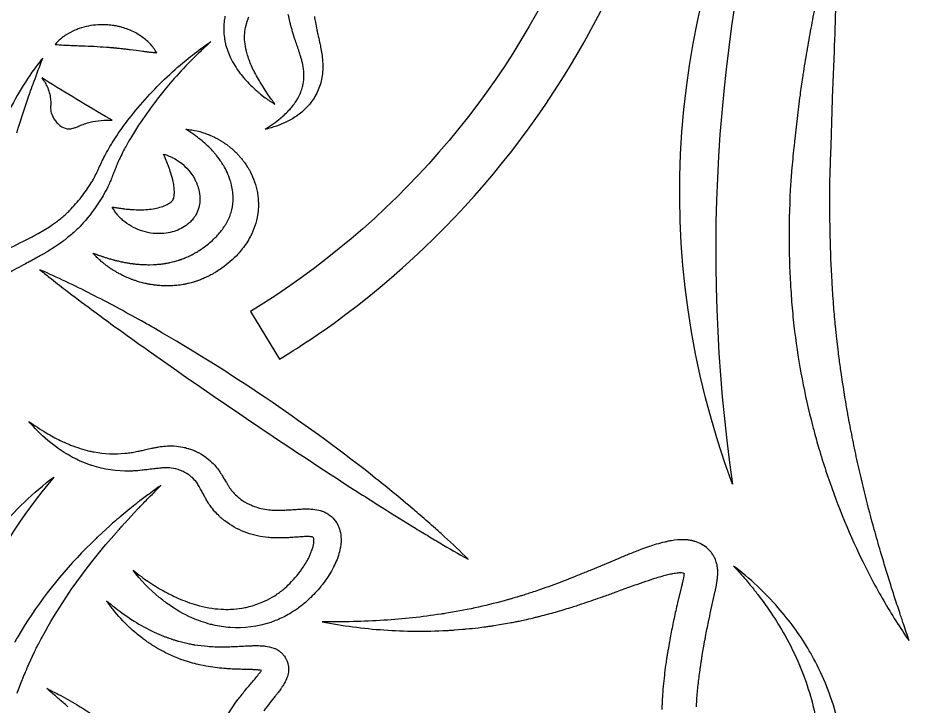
# Model space of a CAD drawing. Header units: millimetres. Extents: x 4236 to 5436, y 1579 to 2339.
# Drawn here: x 4884.3 to 4937.3, y 1995.9 to 2036.8 of the extents above; entities that cross this region are included whole.
import ezdxf

# ---------------------------------------------------------------- set-up
doc = ezdxf.new("R2010")
doc.units = ezdxf.units.MM
doc.layers.add('Default', color=70, linetype='Continuous')

msp = doc.modelspace()

# ---------------------------------------------------------------- linework, layer by layer
at = {"layer": 'Default'}
for points in [[(4926.825, 2009.048, -0.219291), (4929.835, 2050.261, 0.109568)], [(4890.214, 2034.965, -0.007125), (4890.28, 2034.957, -0.000464), (4890.457, 2034.938, -0.001985), (4890.726, 2034.908, -0.004212), (4890.998, 2034.875), (4891.369, 2034.828), (4891.751, 2034.778, -0.001449), (4891.949, 2034.752, 0.002095), (4892.151, 2034.727, 0.003783), (4892.308, 2034.709, 0.00974), (4892.579, 2034.685, 0.031669), (4892.399, 2034.962, 0.060031), (4891.913, 2035.469, 0.045813), (4891.332, 2035.861, 0.034994), (4890.89, 2036.066, 0.020926), (4890.53, 2036.187, 0.014158), (4890.426, 2036.217, 0.006887), (4890.346, 2036.236, 0.005643), (4890.107, 2036.286, 0.004148), (4890.026, 2036.299, 0.014472), (4889.676, 2036.34, 0.032757), (4889.079, 2036.342, 0.069739), (4887.972, 2036.119, 0.01926), (4887.722, 2036.023, 0.038574), (4887.201, 2035.747, 0.01031), (4887.067, 2035.657, 0.019368), (4886.875, 2035.51, 0.048675), (4886.545, 2035.181, 0.002659), (4886.654, 2035.17, 0.01049), (4887.178, 2035.134, 0.003889), (4887.573, 2035.118, -0.001095), (4887.954, 2035.104, -0.002553), (4888.142, 2035.096, -0.009304), (4889.588, 2035.021, -0.001668), (4889.752, 2035.006, -0.002235), (4889.862, 2034.998, -0.007223), (4889.95, 2034.99, -0.000331), (4890.015, 2034.983, 0.004021), (4890.148, 2034.971, -0.005612)], [(4886.274, 2031.496, 0.006057), (4886.273, 2031.434, 0.013238), (4886.274, 2031.358, 0.039124), (4886.294, 2031.197, 0.037661), (4886.341, 2031.034, 0.09347), (4886.649, 2030.525, 0.05157), (4886.844, 2030.348, 0.09925), (4887.243, 2030.171, 0.080175), (4887.475, 2030.166, 0.035888), (4887.605, 2030.194, 0.022501), (4887.737, 2030.238, 0.005746), (4887.807, 2030.266, 0.003329), (4887.916, 2030.311, -0.002345), (4888.032, 2030.36, -0.004443), (4888.126, 2030.398, -0.021531), (4888.458, 2030.512, -0.081016), (4889.767, 2030.676), (4889.933, 2030.67), (4889.789, 2030.753, -0.005419), (4887.831, 2031.909, -0.005369), (4885.914, 2033.096), (4885.75, 2033.2), (4885.858, 2033.038, -0.028893), (4886.018, 2032.765, -0.080719), (4886.256, 2032.034, -0.039053), (4886.28, 2031.712, -0.006504), (4886.279, 2031.633, -0.002693), (4886.276, 2031.559, 0.003347)], [(4894.223, 2022.476, -0.005432), (4894.278, 2022.496, 0.009178), (4894.359, 2022.531, 0.00185), (4894.491, 2022.593, 0.002081), (4894.598, 2022.641, 0.019073), (4894.7, 2022.695, -0.003246), (4894.827, 2022.766, -0.003044), (4894.903, 2022.807, 0.012226), (4895.032, 2022.883, 0.002281), (4895.106, 2022.931, 0.019026), (4895.496, 2023.207, 0.03746), (4896.113, 2023.753, 0.00591), (4896.192, 2023.837, 0.04442), (4896.639, 2024.414, 0.054462), (4896.951, 2025.04, 0.028147), (4897.043, 2025.345, 0.063789), (4897.123, 2026.093, 0.060303), (4897.005, 2026.927, 0.011301), (4896.956, 2027.095, 0.026752), (4896.761, 2027.59, 0.024969), (4896.564, 2027.968, 0.014071), (4896.517, 2028.047, -0.002217), (4896.432, 2028.177, 0.006141), (4896.373, 2028.268, 0.010874), (4896.291, 2028.382), (4896.14, 2028.585, 0.001654), (4896.098, 2028.633, -0.001505), (4896.035, 2028.705, -0.005179), (4895.973, 2028.778, 0.038434), (4895.369, 2029.375, 0.016089), (4895.002, 2029.669, 0.014519), (4894.551, 2029.986, 0.005844), (4894.315, 2030.139, -0.015273), (4894.667, 2030.096, -0.03862), (4895.297, 2029.952, -0.010367), (4895.434, 2029.906, -0.01466), (4895.538, 2029.872, -0.010768), (4895.64, 2029.833, -0.004663), (4895.707, 2029.805, -0.006054), (4895.976, 2029.687, -0.009852), (4896.075, 2029.638, -0.001186), (4896.172, 2029.585, 0.003862), (4896.237, 2029.549), (4896.367, 2029.477, -0.009204), (4896.431, 2029.438, 0.003068), (4896.493, 2029.397, -0.004056), (4896.555, 2029.356, -0.002196), (4896.618, 2029.314, 0.000124), (4896.742, 2029.23), (4896.978, 2029.043, 0.005954), (4897.038, 2028.995, -0.018649), (4897.096, 2028.946), (4897.247, 2028.801, 0.000938), (4897.358, 2028.695, -0.008179), (4897.423, 2028.625, 0.001117), (4897.475, 2028.567, -0.001735), (4897.552, 2028.481, -0.004912), (4897.628, 2028.393, -0.010338), (4897.7, 2028.302, 0.001481), (4897.815, 2028.144), (4897.906, 2028.017), (4897.989, 2027.882, -0.00522), (4898.08, 2027.73, -0.006752), (4898.11, 2027.678, -0.013986), (4898.146, 2027.607, -0.074557), (4898.565, 2026.385, -0.00099), (4898.589, 2026.221, -0.002654), (4898.612, 2026.057, -0.004607), (4898.623, 2025.849, -0.00161), (4898.628, 2025.724), (4898.631, 2025.64), (4898.628, 2025.556), (4898.617, 2025.346, 0.00063), (4898.609, 2025.262, -0.004577), (4898.6, 2025.178, -0.00669), (4898.592, 2025.115, -0.009295), (4898.581, 2025.053, -0.0793), (4898.16, 2023.78, -0.047167), (4897.669, 2023.023, -0.019224), (4897.408, 2022.717, -0.052492), (4896.461, 2021.889, -0.013226), (4896.136, 2021.674, -0.010516), (4895.935, 2021.555, -0.001476), (4895.866, 2021.516, -0.006719), (4895.745, 2021.451, -0.007911), (4895.659, 2021.408, -0.0036), (4895.478, 2021.325, -0.001318), (4895.369, 2021.276, -0.012563), (4895.297, 2021.243, -0.008783), (4895.186, 2021.199, -0.003064), (4895.074, 2021.159, 0.002299), (4894.999, 2021.133, -0.001257), (4894.924, 2021.106, -0.004828), (4894.849, 2021.081, -0.007819), (4894.774, 2021.058, 0.001804), (4894.621, 2021.018, -0.004063), (4894.469, 2020.978, -0.006745), (4894.354, 2020.951, -0.019001), (4894.161, 2020.916, -0.023794), (4893.775, 2020.86, -0.014619), (4893.466, 2020.839, -0.010665), (4893.157, 2020.833, -0.005778), (4892.927, 2020.837, 0.00109), (4892.774, 2020.848, -0.004182), (4892.622, 2020.86, -0.006461), (4892.509, 2020.871, -0.009472), (4892.396, 2020.886, -0.00798), (4892.321, 2020.899, 0.000534), (4892.171, 2020.923, -0.001678), (4892.097, 2020.935, -0.002984), (4892.023, 2020.948, -0.003889), (4891.949, 2020.965, -0.002258), (4891.876, 2020.982, -0.001503), (4891.73, 2021.018), (4891.585, 2021.055), (4891.443, 2021.099, -0.001926), (4891.266, 2021.156, -0.002953), (4891.16, 2021.192, -0.006132), (4891.091, 2021.218, -0.003298), (4891.022, 2021.246, 0.00072), (4890.886, 2021.302, 0.001299), (4890.733, 2021.366, -0.015881), (4890.617, 2021.421, 0.002354), (4890.486, 2021.487, -0.003185), (4890.356, 2021.553, -0.005881), (4890.259, 2021.605, -0.009009), (4890.165, 2021.659, -0.007707), (4890.103, 2021.698, 0.001141), (4890.041, 2021.736, -0.001209), (4889.948, 2021.793, -0.002525), (4889.856, 2021.85, -0.004283), (4889.768, 2021.913, -0.002108), (4889.68, 2021.976, -0.000437), (4889.622, 2022.018, -0.01264), (4889.534, 2022.081, -0.009104), (4889.45, 2022.147, -0.005621), (4889.367, 2022.216, -0.002175), (4889.285, 2022.286, 0.00223), (4889.177, 2022.379, -0.013257), (4889.022, 2022.526, -0.005594), (4888.922, 2022.627, -0.003034), (4888.825, 2022.73, -0.000875), (4888.777, 2022.782, -0.006864), (4888.878, 2022.747, -0.00383), (4888.977, 2022.711, 0.000062), (4889.108, 2022.663, 0.003651), (4889.206, 2022.627, 0.006536), (4889.305, 2022.594, -0.002791), (4889.371, 2022.573, -0.001402), (4889.566, 2022.509, 0.003839), (4889.663, 2022.477, 0.006767), (4889.761, 2022.448, 0.006216), (4889.827, 2022.431, -0.000671), (4889.958, 2022.394, -0.001947), (4890.022, 2022.376, -0.003042), (4890.087, 2022.357, 0.003338), (4890.152, 2022.341, 0.001756), (4890.217, 2022.326, -0.000542), (4890.348, 2022.297, 0.010396), (4890.477, 2022.266, 0.006608), (4890.607, 2022.24, 0.00282), (4890.737, 2022.217, 0.000278), (4890.866, 2022.194, 0.009339), (4890.962, 2022.177, 0.001935), (4891.06, 2022.164, -0.002503), (4891.124, 2022.156, -0.003045), (4891.189, 2022.148, 0.001887), (4891.285, 2022.135, 0.006654), (4891.381, 2022.124, -0.004139), (4891.445, 2022.12, -0.002385), (4891.51, 2022.115, -0.001464), (4891.637, 2022.105), (4891.764, 2022.095), (4891.892, 2022.093, -0.001913), (4892.05, 2022.091, -0.005466), (4892.144, 2022.088), (4892.395, 2022.097, 0.002951), (4892.473, 2022.099, 0.00616), (4892.535, 2022.102, 0.012109), (4892.643, 2022.113, -0.004494), (4892.704, 2022.12, -0.002738), (4892.766, 2022.125, -0.001907), (4892.888, 2022.136, 0.007317), (4892.979, 2022.149, 0.002302), (4893.07, 2022.164, -0.004102), (4893.13, 2022.173, 0.001422), (4893.265, 2022.196, 0.014664), (4893.368, 2022.219), (4893.603, 2022.272, 0.009634), (4893.69, 2022.296, 0.002), (4893.832, 2022.339, 0.015157), (4893.918, 2022.364, 0.007282), (4893.974, 2022.382, 0.004992), (4894.03, 2022.403, 0.003854), (4894.168, 2022.455, -0.003091)], [(4895.151, 2025.935, -0.021405), (4895.147, 2025.873, -0.055467), (4895.086, 2025.489, -0.060981), (4894.904, 2025.045, -0.027647), (4894.811, 2024.901, -0.017645), (4894.727, 2024.792, -0.012142), (4894.638, 2024.691, -0.026488), (4894.449, 2024.516, -0.018696), (4894.331, 2024.425, -0.088966), (4893.508, 2024.04, -0.041575), (4893.011, 2023.95, -0.097566), (4891.753, 2024.078, -0.092356), (4890.687, 2024.628, -0.019818), (4890.464, 2024.819, 0.002473), (4890.412, 2024.871, -0.003337), (4890.323, 2024.962, -0.00793), (4890.263, 2025.031, -0.061551), (4889.934, 2025.51, -0.002216), (4890.218, 2025.471, 0.001544), (4890.488, 2025.433, 0.003789), (4890.684, 2025.408, 0.006313), (4890.875, 2025.388, 0.00574), (4891, 2025.377, 0.036598), (4891.939, 2025.366, 0.023216), (4892.366, 2025.414, 0.023314), (4892.759, 2025.499, 0.040484), (4893.123, 2025.63, 0.029466), (4893.297, 2025.722, 0.018521), (4893.369, 2025.769, 0.033248), (4893.531, 2025.922, 0.029525), (4893.592, 2026.052, 0.026851), (4893.611, 2026.136, 0.023468), (4893.626, 2026.253, 0.02646), (4893.631, 2026.455, 0.028549), (4893.606, 2026.756, 0.021423), (4893.532, 2027.135, 0.023349), (4893.382, 2027.651, 0.008967), (4893.32, 2027.829, 0.003381), (4893.275, 2027.95, 0.001604), (4893.204, 2028.134), (4893.101, 2028.386, -0.001218), (4893.06, 2028.482, -0.006545), (4893.019, 2028.582, -0.006812), (4892.993, 2028.651, -0.01249), (4893.081, 2028.628, -0.008328), (4893.202, 2028.59, -0.002034), (4893.272, 2028.567, -0.013195), (4893.389, 2028.518, -0.006243), (4893.471, 2028.48, -0.00299), (4893.537, 2028.449, -0.040076), (4893.942, 2028.201, -0.008461), (4894.03, 2028.134, -0.098475), (4894.82, 2027.213, -0.002811), (4894.875, 2027.106, -0.007121), (4894.919, 2027.015, -0.011388), (4894.96, 2026.921, 0.001171), (4894.99, 2026.844, -0.005164), (4895.019, 2026.765, -0.007698), (4895.039, 2026.705, -0.019821), (4895.068, 2026.602, 0.002022), (4895.089, 2026.518, -0.00557), (4895.109, 2026.433, -0.005045), (4895.12, 2026.366, -0.003418), (4895.135, 2026.253, -0.011889), (4895.144, 2026.185, -0.006654), (4895.149, 2026.067, 0.00409), (4895.151, 2025.995, -0.002361)], [(4908.247, 2007.209, 0.001547), (4907.881, 2007.523, 0.009308), (4905.268, 2009.657, 0.018043), (4899.039, 2014.19, 0.017921), (4892.506, 2018.273, 0.002162), (4891.668, 2018.747, 0.010257), (4888.693, 2020.342, 0.014903), (4885.635, 2021.79, 0.003698), (4886.201, 2021.334, 0.004318), (4887.155, 2020.593, 0.003791), (4888.695, 2019.435, 0.002413), (4889.858, 2018.582, 0.002187), (4891.808, 2017.182, 0.005339), (4898.114, 2012.821, 0.006078), (4904.514, 2008.598, 0.001258), (4905.729, 2007.825, 0.003655), (4907.768, 2006.553, 0.001027), (4908.591, 2006.053, 0.002729), (4909.418, 2005.558, 0.008275), (4911.096, 2004.596, 0.011245), (4909.692, 2005.928, 0.003147), (4909.154, 2006.414, 0.003502)], [(4894.81, 2011.041, -0.009561), (4894.868, 2011.015, -0.006593), (4894.926, 2010.988, -0.00364), (4894.983, 2010.96, -0.001812), (4895.058, 2010.922), (4895.209, 2010.844), (4895.357, 2010.75), (4895.504, 2010.654), (4895.644, 2010.543, -0.043232), (4896.029, 2010.173, -0.040772), (4896.429, 2009.635, -0.008576), (4896.508, 2009.505, 0.002016), (4896.721, 2009.145, 0.005339), (4896.82, 2008.984, 0.00927), (4896.918, 2008.835, 0.01919), (4897.05, 2008.656, 0.074281), (4897.678, 2008.086, 0.049001), (4898.212, 2007.794, 0.019739), (4898.469, 2007.696, 0.058726), (4899.353, 2007.518, 0.015014), (4899.648, 2007.502, 0.011923), (4899.954, 2007.502, 0.008969), (4900.27, 2007.515, 0.001499), (4900.334, 2007.519, 0.002982), (4900.466, 2007.526, 0.001483), (4900.874, 2007.554, -0.005337), (4901.165, 2007.571, -0.008456), (4901.479, 2007.58, -0.004412), (4901.604, 2007.578, -0.008093), (4901.736, 2007.573, -0.04526), (4902.227, 2007.504, -0.016519), (4902.395, 2007.454, -0.006752), (4902.482, 2007.422, -0.001383), (4902.584, 2007.378, -0.030338), (4902.688, 2007.324, -0.01025), (4902.805, 2007.254, -0.007017), (4902.917, 2007.168, -0.026237), (4903.024, 2007.074, -0.007053), (4903.121, 2006.971, -0.084836), (4903.407, 2006.491, -0.056653), (4903.52, 2006.059, -0.059486), (4903.532, 2005.51, -0.01477), (4903.511, 2005.343, -0.006795), (4903.496, 2005.251, -0.031736), (4903.387, 2004.82, -0.015406), (4903.303, 2004.58, -0.024508), (4903.12, 2004.168, -0.008852), (4903.028, 2003.991, -0.037453), (4902.474, 2003.143, -0.007546), (4902.332, 2002.962, -0.035108), (4901.655, 2002.235, -0.007123), (4901.486, 2002.081, -0.023861), (4900.946, 2001.649, -0.022666), (4900.488, 2001.349, -0.035065), (4899.721, 2000.975, -0.013763), (4899.361, 2000.84, -0.098775), (4896.959, 2000.528, -0.039838), (4895.923, 2000.685, -0.006074), (4895.779, 2000.721, -0.040208), (4894.671, 2001.111, -0.047353), (4893.296, 2001.895, -0.019233), (4892.73, 2002.324, -0.059701), (4891.174, 2003.934, 0.01034), (4891.667, 2003.554, 0.012476), (4892.061, 2003.277, 0.022624), (4892.99, 2002.705, 0.021685), (4893.833, 2002.283, 0.035442), (4894.952, 2001.873, 0.055935), (4896.41, 2001.619, 0.02433), (4896.978, 2001.614, 0.032305), (4897.66, 2001.687, 0.012924), (4897.964, 2001.747, 0.022705), (4898.381, 2001.862, 0.017235), (4898.786, 2002.009, 0.003907), (4898.9, 2002.055, 0.028582), (4899.445, 2002.331, 0.019851), (4899.75, 2002.524, 0.016194), (4900.013, 2002.72, 0.005603), (4900.131, 2002.815, 0.019239), (4900.491, 2003.147, 0.048076), (4901.308, 2004.145, 0.031654), (4901.637, 2004.716, 0.01131), (4901.732, 2004.926, 0.024632), (4901.847, 2005.235, 0.024196), (4901.899, 2005.431, 0.0152), (4901.916, 2005.525, 0.031562), (4901.93, 2005.672, 0.024399), (4901.924, 2005.797, 0.01332), (4901.92, 2005.816, 0.294648), (4901.775, 2005.923, 0.010116), (4901.671, 2005.932, 0.014105), (4901.49, 2005.936, 0.006435), (4901.374, 2005.933, 0.006452), (4901.188, 2005.923, 0.003164), (4900.991, 2005.909, -0.002213), (4900.574, 2005.878, -0.002594), (4900.43, 2005.869, -0.013002), (4899.831, 2005.852, -0.010064), (4899.481, 2005.862, -0.011075), (4899.205, 2005.882, -0.028288), (4898.567, 2005.978, -0.033846), (4897.933, 2006.156, -0.068291), (4896.766, 2006.77), (4896.63, 2006.866, -0.009593), (4896.564, 2006.919, 0.001314), (4896.499, 2006.973, 0.000984), (4896.402, 2007.055, -0.00403), (4896.354, 2007.096, -0.008277), (4896.307, 2007.139, -0.017401), (4896.246, 2007.199, -0.026898), (4895.984, 2007.481, -0.017413), (4895.802, 2007.714, -0.017726), (4895.618, 2007.987, -0.009712), (4895.497, 2008.19, -0.006283), (4895.387, 2008.387, -0.002012), (4895.255, 2008.635, 0.001027), (4895.194, 2008.749, 0.007791), (4895.105, 2008.909, 0.021693), (4894.958, 2009.139, 0.052804), (4894.701, 2009.437, 0.032884), (4894.528, 2009.577, 0.038171), (4894.212, 2009.767, 0.020853), (4893.993, 2009.867, 0.070379), (4893.434, 2010.005, 0.027423), (4893.156, 2010.018, 0.01869), (4892.858, 2010.007, 0.007067), (4892.669, 2009.99, 0.00523), (4892.407, 2009.961, 0.000175), (4891.997, 2009.909, -0.00384), (4891.713, 2009.876, -0.014666), (4891.202, 2009.834, -0.008902), (4890.979, 2009.826, -0.084792), (4888.716, 2010.158, -0.002907), (4888.646, 2010.182, -0.020641), (4888.036, 2010.421, -0.019433), (4887.581, 2010.644, -0.033075), (4886.613, 2011.252, -0.043963), (4885.348, 2012.367, -0.01307), (4884.974, 2012.779, 0.020643), (4886.014, 2012.099, 0.0191), (4886.85, 2011.644, 0.016474), (4887.465, 2011.374, 0.039364), (4888.599, 2011.015, 0.010313), (4888.855, 2010.963, 0.07369), (4890.709, 2010.884, 0.006915), (4890.899, 2010.905, 0.011588), (4891.215, 2010.955, 0.007492), (4891.535, 2011.018, 0.002974), (4891.796, 2011.074, 0.000871), (4891.929, 2011.104, -0.00181), (4892.27, 2011.18, -0.005017), (4892.484, 2011.225, -0.008196), (4892.706, 2011.264, -0.019801), (4893.095, 2011.312, -0.073038), (4894.143, 2011.253, -0.023968), (4894.433, 2011.177, 0.002991), (4894.516, 2011.154), (4894.594, 2011.124), (4894.751, 2011.063, -0.01251)]]:
    msp.add_lwpolyline(points, format="xyb", close=True, dxfattribs=at)
for points in [[(4917.227, 2041.151, -0.152831), (4898.166, 2019.31), (4899.873, 2016.478, 0.020097), (4903.125, 2018.623, 0.133303), (4920.328, 2039.99, 0.076722)], [(4931.764, 2037.674, 0.001779), (4931.506, 2036.306, 0.002557), (4931.26, 2034.937, 0.004087), (4931.142, 2034.249, 0.002118), (4931.033, 2033.558, 0.00031), (4930.98, 2033.212, 0.002106), (4930.902, 2032.693, 0.00457), (4930.831, 2032.172, 0.003717), (4930.657, 2030.781), (4930.508, 2029.404, 0.000619), (4930.47, 2029.059, 0.001952), (4930.396, 2028.365, 0.003345), (4930.329, 2027.664, 0.007548), (4930.25, 2026.599, 0.001046), (4930.24, 2026.42, 0.002575), (4930.226, 2026.151, 0.004071), (4930.216, 2025.88), (4930.197, 2025.175, 0.002681), (4930.187, 2024.648, 0.00308), (4930.182, 2023.767, 0.013392), (4930.262, 2020.941, 0.006825), (4930.363, 2019.526, 0.007672), (4930.511, 2018.112, 0.016761), (4930.952, 2015.306, 0.016826), (4931.575, 2012.542, 0.000784), (4931.666, 2012.2, 0.002521), (4931.805, 2011.688, 0.004539), (4931.95, 2011.178, 0.006579), (4932.372, 2009.828, 0.03372), (4934.486, 2004.603, 0.018219), (4935.805, 2002.123, 0.022387), (4937.312, 1999.759, 0.001297), (4937.286, 1999.843, 0.004359), (4937.149, 2000.259, 0.000385), (4936.981, 2000.754, -0.003214), (4936.871, 2001.085, -0.001436), (4936.76, 2001.415, -0.001385), (4936.436, 2002.404, -0.001044), (4936.226, 2003.064, -0.002484), (4935.918, 2004.053, -0.003868), (4935.622, 2005.044, -0.003895), (4935.245, 2006.365, -0.013242), (4934.251, 2010.346, -0.006781), (4933.97, 2011.68, -0.005242), (4933.71, 2013.015, -0.000921), (4933.651, 2013.35, -0.007558), (4933.274, 2015.696, -0.001728), (4933.159, 2016.536, -0.003756), (4933.095, 2017.04), (4933.015, 2017.711, -0.000702), (4932.971, 2018.13, -0.002786), (4932.946, 2018.382, -0.000704), (4932.929, 2018.55, -0.006012), (4932.827, 2019.729, -0.006165), (4932.737, 2021.081, -0.0082), (4932.629, 2023.799, -0.001114), (4932.624, 2023.969, -0.002096), (4932.614, 2024.481, 0.000524), (4932.603, 2025.164), (4932.596, 2025.846, -0.000963), (4932.595, 2026.179, -0.003176), (4932.598, 2026.513, -0.001618), (4932.603, 2026.849, -0.002576), (4932.621, 2027.526, -0.001582), (4932.682, 2029.245, 0.002617), (4932.707, 2029.943, 0.000258), (4932.744, 2031.322, -0.002424), (4932.767, 2032.009), (4932.817, 2033.385), (4932.873, 2034.765, 0.0042), (4932.969, 2037.542, 0.00136)], [(4896.638, 2036.854, 0.012679), (4896.611, 2036.682, 0.002399), (4896.601, 2036.621, 0.009638), (4896.59, 2036.535), (4896.574, 2036.334, 0.05829), (4896.619, 2035.484, 0.013368), (4896.667, 2035.241, 0.016629), (4896.729, 2035.005, 0.020246), (4896.807, 2034.776, 0.023887), (4896.972, 2034.382, 0.05092), (4897.525, 2033.48, 0.01696), (4897.809, 2033.133, 0.032084), (4898.528, 2032.422, -0.00035), (4898.627, 2032.337, 0.001651), (4898.693, 2032.28, 0.003068), (4898.76, 2032.225), (4899.035, 2032.014, 0.017776), (4899.317, 2031.815, 0.006344), (4899.606, 2031.627, 0.005896), (4899.409, 2031.909), (4899.31, 2032.047), (4899.215, 2032.188), (4899.025, 2032.467), (4898.845, 2032.75, -0.007432), (4898.631, 2033.105, -0.012837), (4898.395, 2033.535, -0.014679), (4898.222, 2033.898, -0.037311), (4897.953, 2034.629, -0.036811), (4897.833, 2035.21, -0.039594), (4897.807, 2035.706, -0.047052), (4897.865, 2036.182), (4897.894, 2036.316, -0.007205), (4897.912, 2036.383, 0.005476), (4897.932, 2036.45, -0.007127), (4897.957, 2036.534, -0.003329), (4897.999, 2036.652, 0.001063), (4898.024, 2036.72, -0.006635), (4898.063, 2036.822, -0.002844)], [(4901.957, 2036.845, 0.001341), (4901.972, 2036.735, 0.005922), (4901.982, 2036.668), (4902.016, 2036.493, 0.003322), (4902.102, 2036.052, 0.006529), (4902.161, 2035.783, -0.001445), (4902.265, 2035.317, -0.004554), (4902.326, 2035.025, -0.029234), (4902.441, 2034.202, -0.011926), (4902.454, 2033.933, -0.016558), (4902.451, 2033.659, -0.025989), (4902.42, 2033.328, -0.064509), (4902.187, 2032.472, -0.035496), (4901.991, 2032.081, -0.029303), (4901.75, 2031.723, -0.062693), (4901.125, 2031.09, -0.042496), (4900.492, 2030.672, -0.062447), (4899.215, 2030.182, -0.008074), (4899.027, 2030.139, 0.012361), (4899.501, 2030.46, 0.017622), (4899.947, 2030.803, 0.014469), (4900.223, 2031.046, 0.01915), (4900.507, 2031.338, 0.019523), (4900.704, 2031.577, 0.012676), (4900.795, 2031.7, 0.003403), (4900.831, 2031.753, 0.002502), (4900.903, 2031.86, 0.001609), (4900.967, 2031.971, 0.004273), (4900.998, 2032.026, 0.006917), (4901.028, 2032.082, 0.009577), (4901.064, 2032.158, 0.013771), (4901.147, 2032.347, 0.033595), (4901.251, 2032.656, 0.015696), (4901.278, 2032.774, 0.02345), (4901.321, 2033.048, 0.035362), (4901.336, 2033.401, 0.023036), (4901.314, 2033.679, 0.018872), (4901.269, 2033.959, 0.004613), (4901.252, 2034.04, 0.011348), (4901.203, 2034.244, 0.007467), (4901.144, 2034.45, 0.003242), (4901.093, 2034.618, 0.001068), (4901.066, 2034.702, 0.003739), (4901.01, 2034.873, 0.002089), (4900.95, 2035.047, 0.001092), (4900.826, 2035.405, -0.008128), (4900.764, 2035.591, -0.002783), (4900.735, 2035.686, -0.003974), (4900.596, 2036.165), (4900.54, 2036.358, -0.004449), (4900.517, 2036.455, 0.000664), (4900.494, 2036.554, -0.003213), (4900.471, 2036.652, -0.001742), (4900.45, 2036.751, 0.000329), (4900.407, 2036.948, -0.016133)], [(4883.338, 2022.829, -0.001073), (4884.815, 2023.566), (4885.174, 2023.753, 0.001402), (4885.308, 2023.824, 0.006542), (4885.462, 2023.908, 0.004314), (4885.526, 2023.945), (4885.871, 2024.141), (4886.202, 2024.349, 0.015864), (4886.675, 2024.682, 0.024429), (4887.191, 2025.11, 0.01228), (4887.399, 2025.31, 0.024572), (4888.105, 2026.117, 0.013399), (4888.4, 2026.512, 0.015614), (4888.692, 2026.959, 0.009037), (4888.813, 2027.167, 0.010959), (4888.992, 2027.514, 0.003679), (4889.079, 2027.694, 0.002497), (4889.165, 2027.88, -0.001213), (4889.254, 2028.07, -0.002608), (4889.345, 2028.262, -0.009154), (4889.539, 2028.646, -0.010863), (4889.803, 2029.116, -0.0094), (4889.972, 2029.39, -0.016616), (4890.633, 2030.352, -0.005769), (4890.949, 2030.773, -0.017628), (4892.03, 2032.062, -0.019904), (4893.206, 2033.257, -0.018125), (4894.465, 2034.356, -0.013454), (4895.461, 2035.11, -0.005921), (4895.803, 2035.347, 0.003359), (4895.346, 2034.923, 0.010901), (4894.606, 2034.199, 0.017343), (4893.485, 2032.989, 0.004308), (4893.088, 2032.517, 0.011169), (4892.451, 2031.712, 0.016118), (4891.508, 2030.374, 0.009153), (4891.022, 2029.596, 0.011432), (4890.672, 2028.981, 0.011719), (4890.444, 2028.535, 0.00542), (4890.317, 2028.265, 0.007546), (4890.199, 2027.991, 0.003291), (4890.123, 2027.805, 0.001885), (4890.049, 2027.615, 0.000599), (4890.011, 2027.519, -0.001437), (4889.935, 2027.324, -0.006542), (4889.812, 2027.025, -0.011087), (4889.676, 2026.723, -0.018766), (4889.389, 2026.187, -0.006671), (4889.247, 2025.951, -0.041545), (4888.197, 2024.552, -0.023778), (4887.726, 2024.077, -0.022034), (4887.13, 2023.576, -0.007925), (4886.864, 2023.378), (4886.502, 2023.13), (4886.134, 2022.903, -0.007413), (4885.996, 2022.818, -0.002919), (4885.904, 2022.765, -0.001412), (4885.765, 2022.685, 0.00111), (4885.673, 2022.633, -0.00082), (4885.535, 2022.553, -0.00201), (4885.396, 2022.476, -0.002823), (4884.661, 2022.075, 0.00004), (4883.566, 2021.49, 0.004152)], [(4884.269, 2029.916, -0.001806), (4884.352, 2030.195, -0.011613), (4884.984, 2032.135, -0.001623), (4885.082, 2032.412, -0.00258), (4885.282, 2032.964, -0.001473), (4885.801, 2034.355, 0.017811), (4885.166, 2033.523, 0.053494), (4883.356, 2030.248, 0.001866)], [(4883.135, 2006.304, -0.025288), (4884.717, 2007.983, -0.030368), (4886.462, 2009.473, 0.065429), (4881.634, 2001.911, 0.074711)], [(4884.29, 1996.631), (4884.547, 1997.328, -0.003902), (4884.599, 1997.458, -0.003106), (4884.688, 1997.673, 0.002562), (4884.797, 1997.93, 0.002208), (4884.832, 1998.016, 0.00356), (4884.868, 1998.102, -0.002586), (4884.921, 1998.232, -0.008767), (4884.977, 1998.359), (4885.313, 1999.078, -0.002507), (4885.353, 1999.163, -0.003192), (4885.384, 1999.226, -0.011613), (4885.459, 1999.371, -0.006631), (4885.807, 2000.034, -0.043175), (4888.724, 2004.433), (4889.444, 2005.319), (4889.564, 2005.467), (4890.192, 2006.185, 0.003914), (4890.318, 2006.329, -0.002831), (4890.506, 2006.546, -0.003071), (4890.57, 2006.618, -0.009634), (4890.7, 2006.757), (4891.223, 2007.317), (4891.484, 2007.599, -0.001514), (4891.549, 2007.67, -0.004544), (4891.648, 2007.774, -0.006969), (4891.749, 2007.877, -0.001065), (4892.018, 2008.151, 0.000782), (4892.424, 2008.562, 0.003439), (4892.827, 2008.977, 0.001281), (4892.671, 2008.864, 0.002351), (4892.205, 2008.522, -0.000832), (4891.583, 2008.062, 0.007195), (4891.505, 2008.004, 0.00686), (4891.392, 2007.915, 0.001681), (4891.28, 2007.823), (4890.98, 2007.579), (4890.382, 2007.087, 0.005025), (4890.306, 2007.026, 0.008375), (4890.123, 2006.868, 0.003327), (4889.799, 2006.576), (4889.08, 2005.924, 0.00685), (4889.027, 2005.874, 0.001691), (4888.941, 2005.788), (4888.115, 2004.964, 0.059631), (4884.32, 1999.988, 0.002943), (4884.127, 1999.643, 0.013805)], [(4924.673, 1995.813, -0.003208), (4924.684, 1996.031, -0.004376), (4924.697, 1996.249, -0.006023), (4924.731, 1996.684, -0.009083), (4924.828, 1997.56, -0.002921), (4924.887, 1998.001, -0.000399), (4924.918, 1998.222, -0.001172), (4924.95, 1998.443, -0.002323), (4924.984, 1998.664, -0.003456), (4925.02, 1998.885), (4925.093, 1999.328), (4925.173, 1999.771, -0.001469), (4925.214, 1999.992, -0.004867), (4925.391, 2000.874, -0.002229), (4925.533, 2001.536), (4925.732, 2002.433), (4925.789, 2002.696, -0.000409), (4925.808, 2002.785, 0.002748), (4925.82, 2002.845, 0.00461), (4925.838, 2002.939, -0.000754), (4925.856, 2003.033, 0.002936), (4925.868, 2003.097, 0.005073), (4925.879, 2003.163), (4925.905, 2003.336, 0.013461), (4925.918, 2003.445), (4925.933, 2003.612, 0.011912), (4925.938, 2003.683), (4925.939, 2003.776, 0.000081), (4925.939, 2003.846, 0.009318), (4925.936, 2003.964, 0.012831), (4925.905, 2004.217, 0.005662), (4925.887, 2004.299, 0.002333), (4925.852, 2004.422, 0.009678), (4925.8, 2004.574, 0.002104), (4925.758, 2004.665, 0.018385), (4925.712, 2004.756, 0.034205), (4925.59, 2004.946, 0.008995), (4925.532, 2005.02, 0.005252), (4925.472, 2005.093, 0.008248), (4925.431, 2005.137, 0.108191), (4924.703, 2005.609, 0.001533), (4924.604, 2005.64, 0.00492), (4924.528, 2005.662, 0.008392), (4924.454, 2005.682, 0.010363), (4924.393, 2005.696, 0.020657), (4924.311, 2005.71, 0.000113), (4924.205, 2005.727, 0.007363), (4924.125, 2005.737), (4923.952, 2005.747, 0.05011), (4923.186, 2005.691, 0.009148), (4922.982, 2005.653, 0.00528), (4922.785, 2005.61, 0.013934), (4922.287, 2005.475, 0.008949), (4921.815, 2005.323, 0.006928), (4921.359, 2005.16, 0.00691), (4920.696, 2004.902, 0.002024), (4920.049, 2004.636), (4918.352, 2003.929, -0.002493), (4917.721, 2003.668, -0.005683), (4916.668, 2003.253, -0.002563), (4916.033, 2003.016, -0.004407), (4915.397, 2002.788, -0.004095), (4914.971, 2002.643, -0.005044), (4914.65, 2002.539, -0.001703), (4914.328, 2002.439, 0.001242), (4914.113, 2002.372, 0.00227), (4914.005, 2002.341, 0.002207), (4913.681, 2002.246, -0.002979), (4913.465, 2002.183, -0.006317), (4913.248, 2002.124, -0.027385), (4909.714, 2001.364, -0.001642), (4909.489, 2001.328, -0.022179), (4906.093, 2000.961, -0.019056), (4902.416, 2000.876, 0.03192), (4906.09, 2000.388, 0.030734), (4909.821, 2000.359, 0.005275), (4910.055, 2000.371, 0.006774), (4910.288, 2000.388), (4910.756, 2000.425, 0.001784), (4910.989, 2000.447, 0.003419), (4911.689, 2000.521, 0.002533), (4912.155, 2000.58, 0.003427), (4912.388, 2000.612, 0.005589), (4912.62, 2000.649), (4913.085, 2000.722), (4913.548, 2000.806, 0.006363), (4913.895, 2000.87, 0.002147), (4914.126, 2000.918, 0.00008), (4914.472, 2000.99, 0.001198), (4914.931, 2001.097, 0.0023), (4915.16, 2001.151, 0.004149), (4915.389, 2001.209, 0.006751), (4916.299, 2001.453, 0.008124), (4917.199, 2001.723, 0.003495), (4917.867, 2001.938, 0.004298), (4918.971, 2002.315, 0.001061), (4919.19, 2002.392, 0.001888), (4919.843, 2002.628, -0.000968), (4920.706, 2002.943, -0.00304), (4921.348, 2003.172, -0.004901), (4921.982, 2003.388, -0.004478), (4922.398, 2003.52, -0.002786), (4922.553, 2003.566, -0.009183), (4922.907, 2003.663, -0.011437), (4923.201, 2003.73, -0.009233), (4923.342, 2003.757, -0.013507), (4923.522, 2003.782, -0.012598), (4923.647, 2003.794, -0.019454), (4923.778, 2003.797, -0.163223), (4923.939, 2003.751), (4923.929, 2003.657, 0.003043), (4923.918, 2003.596), (4923.898, 2003.484, -0.00147), (4923.862, 2003.31, -0.005951), (4923.846, 2003.234, -0.001829), (4923.815, 2003.101), (4923.764, 2002.886), (4923.547, 2001.99, 0.00617), (4923.341, 2001.073, 0.004557), (4923.154, 2000.15), (4923.068, 1999.687), (4922.988, 1999.222, 0.001686), (4922.968, 1999.106, 0.002824), (4922.93, 1998.873, 0.001736), (4922.893, 1998.639, 0.000721), (4922.841, 1998.287, 0.004944), (4922.765, 1997.696, 0.014419), (4922.646, 1996.378, 0.004147), (4922.633, 1996.136, 0.003147), (4922.623, 1995.894, 0.002092), (4922.615, 1995.654, 0.001039)], [(4933.013, 1995.251, 0.05879), (4931.635, 1998.701, 0.011057), (4931.291, 1999.303, 0.044005), (4929.534, 2001.709, 0.052556), (4926.885, 2004.182, -0.001284), (4927.037, 2004.016, -0.003423), (4927.339, 2003.683, -0.003751), (4927.561, 2003.43, -0.012524), (4928.061, 2002.825, -0.006774), (4928.471, 2002.295, -0.01553), (4929.115, 2001.388, -0.019342), (4929.928, 2000.07, -0.029686), (4930.798, 1998.296, -0.053891), (4931.8, 1994.977)], [(4896.254, 1994.445, -0.034944), (4897.412, 1996.246, -0.0085), (4897.822, 1996.767, -0.004085), (4898.072, 1997.069, 0.00172), (4898.478, 1997.552, 0.005338), (4898.696, 1997.82, 0.018309), (4898.812, 1997.978, 0.019395), (4898.699, 1997.996, 0.010555), (4898.569, 1998.01, 0.007052), (4898.429, 1998.02, 0.003833), (4898.312, 1998.027, 0.001507), (4898.253, 1998.029), (4897.757, 1998.043, -0.001959), (4897.371, 1998.055, -0.003996), (4896.978, 1998.072, -0.003799), (4896.714, 1998.088, -0.024846), (4895.65, 1998.213, -0.015109), (4895.055, 1998.33, -0.014847), (4894.597, 1998.449, -0.044952), (4893.097, 1999.037, -0.016236), (4892.629, 1999.292, -0.001854), (4892.458, 1999.395, -0.006434), (4892.29, 1999.5, -0.006626), (4892.18, 1999.574, -0.010652), (4891.988, 1999.703, -0.002957), (4891.908, 1999.761, -0.002367), (4891.801, 1999.838, -0.000753), (4891.749, 1999.878, -0.006132), (4891.44, 2000.122, -0.013398), (4891.092, 2000.42, -0.007718), (4890.949, 2000.554, -0.03701), (4889.987, 2001.602, -0.014577), (4889.603, 2002.116, 0.016418), (4890.505, 2001.411, 0.016129), (4891.233, 2000.918, 0.031182), (4892.425, 2000.263, 0.015619), (4892.986, 2000.021, 0.005465), (4893.157, 1999.956, 0.003278), (4893.328, 1999.894, 0.001209), (4893.442, 1999.854, -0.002904), (4893.5, 1999.836, -0.001367), (4893.672, 1999.781, 0.004022), (4893.758, 1999.754, 0.00705), (4893.845, 1999.729, 0.006478), (4893.904, 1999.715), (4894.136, 1999.652), (4894.37, 1999.599, 0.012295), (4894.633, 1999.544, 0.004872), (4894.78, 1999.518, 0.001597), (4894.839, 1999.508, 0.018787), (4895.609, 1999.417, 0.005033), (4895.788, 1999.405, 0.011413), (4896.267, 1999.387, 0.00409), (4896.508, 1999.386, 0.002854), (4896.75, 1999.388, 0.005526), (4897.116, 1999.399, 0.003524), (4897.487, 1999.416, 0.001161), (4897.738, 1999.43, -0.006022), (4898.192, 1999.45, -0.000727), (4898.258, 1999.453, -0.002479), (4898.394, 1999.456, -0.009256), (4898.641, 1999.455, -0.009278), (4898.827, 1999.448, -0.002591), (4898.905, 1999.443, -0.008279), (4899.026, 1999.431, -0.061331), (4899.539, 1999.31, -0.015948), (4899.618, 1999.278, -0.007168), (4899.702, 1999.237, -0.001361), (4899.756, 1999.209, -0.00148), (4899.856, 1999.144, -0.03427), (4899.981, 1999.045, -0.02877), (4900.06, 1998.97, -0.01368), (4900.109, 1998.914, -0.01175), (4900.179, 1998.826, -0.004474), (4900.248, 1998.717, -0.027265), (4900.321, 1998.569, -0.043296), (4900.387, 1998.372, -0.055266), (4900.424, 1998.082, -0.025947), (4900.42, 1997.971, -0.058815), (4900.349, 1997.618, -0.014278), (4900.301, 1997.485, -0.037749), (4900.11, 1997.118, -0.008097), (4900.046, 1997.018, -0.003232), (4900.003, 1996.954, -0.001958), (4899.961, 1996.893, -0.009342), (4899.795, 1996.665, -0.004732), (4899.672, 1996.507, -0.001123), (4899.631, 1996.455), (4899.316, 1996.058, 0.006995), (4898.942, 1995.571, 0.005159)], [(4887.301, 1995.825, 0.004376), (4887.015, 1996.075, 0.004118), (4886.821, 1996.238, 0.001623), (4886.628, 1996.405, -0.001136), (4886.338, 1996.654, -0.004449), (4886.049, 1996.908, -0.001541), (4886.734, 1996.561, -0.007041), (4887.302, 1996.261, -0.012432), (4887.858, 1995.938, -0.019525), (4889.254, 1995.013, -0.003682)]]:
    msp.add_lwpolyline(points, format="xyb", dxfattribs=at)

doc.saveas('drawing.dxf')
